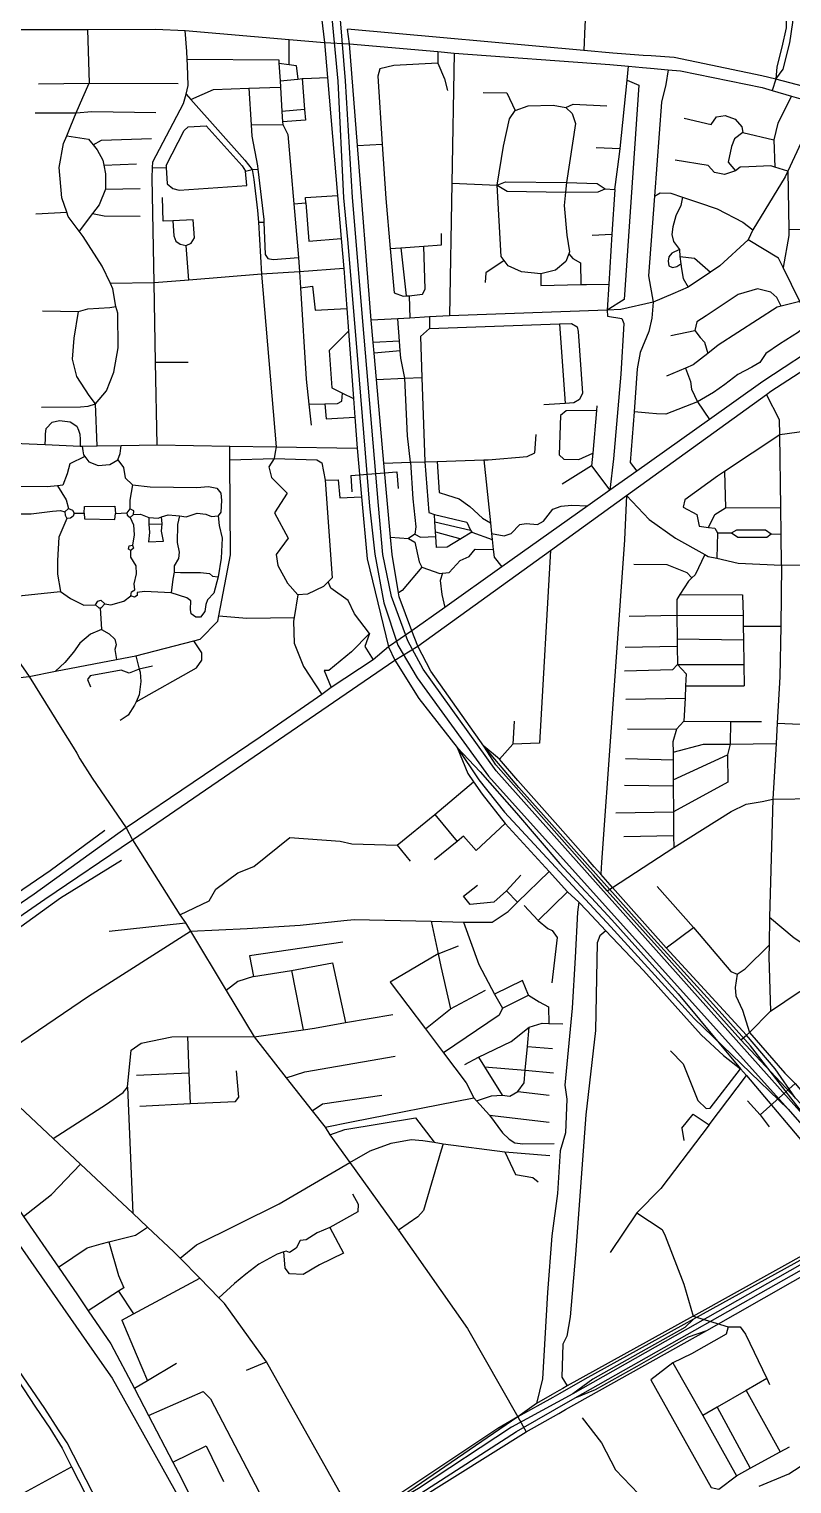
# Model space of a CAD drawing. Header units: inches. Extents: x 13372745 to 13380225, y 3541222 to 3545722.
# Drawn here: x 13373791 to 13374810, y 3542269 to 3544213 of the extents above; entities that cross this region are included whole.
import ezdxf

# ---------------------------------------------------------------- set-up
doc = ezdxf.new("R2010")
doc.units = ezdxf.units.IN
doc.header["$MEASUREMENT"] = 0

msp = doc.modelspace()

# ---------------------------------------------------------------- linework, layer by layer
for points in [[(13374027.7, 3545722), (13374047.6, 3545534.4), (13374078.4, 3545278.4), (13374118.6, 3544905.5), (13374153.3, 3544581), (13374165.1, 3544472.3), (13374184.5, 3544315), (13374195.8, 3544227.8), (13374203.6, 3544143.1), (13374211.3, 3543987.1), (13374216.4, 3543931.6), (13374228.2, 3543793.2), (13374245.9, 3543575.2), (13374253.1, 3543511.4), (13374265.1, 3543446.4), (13374283.7, 3543389.6), (13374309.5, 3543345.9), (13374404.9, 3543214.7), (13374804.7, 3542769.9), (13375025.3, 3542517.5), (13375145.8, 3542377.9)], [(13375156.7, 3542386.8), (13375075.1, 3542480.7), (13374992.2, 3542573.1), (13374834.5, 3542751), (13374415, 3543221.6), (13374317.3, 3543357.4), (13374297, 3543395.4), (13374275.3, 3543454.5), (13374263.8, 3543510.7), (13374257.8, 3543576.4), (13374238.7, 3543801.1), (13374223.3, 3543987.8), (13374214, 3544143.7), (13374207, 3544225.1), (13374194.4, 3544315.5), (13374176.4, 3544472.3), (13374128.8, 3544908), (13374089.4, 3545279.5), (13374061.9, 3545536.9), (13374041.2, 3545722)], [(13374171.2, 3544317.8), (13374171.5, 3544314.6), (13374183, 3544216.9), (13374185.6, 3544194.9)], [(13374802.7, 3544260), (13374802.3, 3544214.3), (13374796.2, 3544188.5), (13374789.7, 3544162.2)], [(13374797.9, 3544159.2), (13374807.1, 3544194.1), (13374811, 3544221.4), (13374811.9, 3544240.3), (13374810.8, 3544259.3)], [(13374534.9, 3544244.1), (13374533.2, 3544217.1), (13374532.2, 3544183.9)], [(13373672.5, 3544211.8), (13373763.5, 3544212), (13373869.3, 3544212.3), (13373960, 3544212.6), (13373999.8, 3544210.6), (13374138.8, 3544198.9), (13374185.6, 3544194.9)], [(13373869.3, 3544212.3), (13373871.4, 3544140.3)], [(13373962.3, 3543657.1), (13373960.3, 3543767.5), (13373958.4, 3543873.6), (13373955.9, 3544013.9), (13373956.2, 3544027.2), (13373956.4, 3544035.2), (13373997.7, 3544113.1), (13374001, 3544125.9), (13374003.9, 3544137.3), (13374003.3, 3544151.3), (13374002.9, 3544164), (13374002.4, 3544172.3), (13374001.8, 3544182.8), (13373999.8, 3544210.6)], [(13374138.8, 3544165.3), (13374138.8, 3544182.2), (13374138.8, 3544198.9)], [(13374219.1, 3544193), (13374216.5, 3544212.7)], [(13374611.2, 3544177.5), (13374570.5, 3544180.5), (13374532.2, 3544183.9), (13374216.5, 3544212.7)], [(13374185.6, 3544194.9), (13374219.1, 3544193)], [(13374185.6, 3544194.9), (13374189.6, 3544148.2), (13374203.3, 3543990.4), (13374208.2, 3543932.7), (13374211.7, 3543892.8), (13374215.7, 3543839.4), (13374217.9, 3543809), (13374224.6, 3543719.3), (13374226.5, 3543694.2), (13374229.6, 3543653), (13374235.3, 3543587.8), (13374242.6, 3543505.1), (13374271.3, 3543387.4)], [(13374219.1, 3544193), (13374337.3, 3544182.6), (13374358.7, 3544180.7), (13374566.5, 3544165.4), (13374591.8, 3544163.1), (13374610.4, 3544161.4)], [(13374265.1, 3543632.7), (13374255.1, 3543744.5), (13374251.9, 3543779.9), (13374250.7, 3543794.1), (13374248, 3543823.7), (13374229.7, 3544057.2), (13374219.1, 3544193)], [(13374337.3, 3544182.6), (13374337.3, 3544167.2), (13374346.2, 3544146.2), (13374349.8, 3544130.8)], [(13374358.7, 3544180.7), (13374355.7, 3544006.7), (13374352.5, 3543829.6)], [(13374621.7, 3544176.8), (13374611.2, 3544177.5)], [(13374002.4, 3544172.3), (13374124.7, 3544171.8)], [(13374124.7, 3544171.8), (13374125, 3544167.1), (13374126.4, 3544143.7), (13374127, 3544135), (13374129, 3544102.7), (13374129.9, 3544088.7), (13374130.1, 3544085.1), (13374136.9, 3544071.9), (13374144.9, 3543979.4), (13374151, 3543907.7), (13374152.6, 3543888.4)], [(13374125, 3544167.1), (13374138.8, 3544165.3), (13374147.8, 3544164.1), (13374150.2, 3544145.9)], [(13374337.3, 3544167.2), (13374278.3, 3544163.9), (13374259.7, 3544159.5), (13374256.9, 3544149.8), (13374262.9, 3544058.9), (13374267.8, 3543986.2), (13374273.6, 3543919.6), (13374278.7, 3543860.5), (13374290.8, 3543855.7), (13374294.9, 3543856.1), (13374298.9, 3543856.5), (13374299.7, 3543826.7)], [(13374573.3, 3543998.4), (13374579.8, 3544045.6), (13374580.5, 3544053.2), (13374589.9, 3544144.6), (13374591.8, 3544163.1)], [(13374610.4, 3544161.4), (13374620.9, 3544160.5)], [(13374644.8, 3544158.4), (13374641.4, 3544138.8), (13374635.5, 3544115.2), (13374626.2, 3543989.4), (13374618.4, 3543883), (13374624.7, 3543847.8)], [(13374620.9, 3544160.5), (13374644.8, 3544158.4), (13374661, 3544156.9), (13374770, 3544134.6), (13374783.5, 3544130.6)], [(13375110.9, 3543979.1), (13375012, 3544050), (13374904.3, 3544106.4), (13374834, 3544133.6), (13374788.3, 3544145.7), (13374769.7, 3544150.4), (13374652.7, 3544174.5), (13374621.7, 3544176.8)], [(13374789.7, 3544162.2), (13374788.3, 3544145.7), (13374783.5, 3544130.6)], [(13374788.3, 3544145.7), (13374797.9, 3544159.2)], [(13373804.1, 3544139.6), (13373871.4, 3544140.3), (13373990.6, 3544140)], [(13373879.9, 3543712), (13373894.8, 3543729.4), (13373904.7, 3543754.5), (13373910.4, 3543786.8), (13373909.8, 3543833.2), (13373907.4, 3543842.1), (13373903.2, 3543865.8), (13373900, 3543872.7), (13373889.1, 3543896), (13373863.7, 3543935.5), (13373858.2, 3543942.9), (13373843.7, 3543962.4), (13373841.7, 3543968.3), (13373835.3, 3543987.2), (13373831.4, 3544027.9), (13373837.4, 3544059.9), (13373841.6, 3544070.2), (13373847, 3544083.3), (13373854.3, 3544100.6), (13373863.1, 3544121.3), (13373871.4, 3544140.3)], [(13374126.4, 3544143.7), (13374150.2, 3544145.9), (13374155.8, 3544146.5), (13374157.8, 3544146.7), (13374189.6, 3544148.2)], [(13374155.8, 3544146.5), (13374159.3, 3544105.2), (13374160.5, 3544090.8), (13374129.9, 3544088.7)], [(13374589.9, 3544144.6), (13374605.3, 3544137.6), (13374585.8, 3543851.4), (13374563.1, 3543837.3)], [(13374001, 3544125.9), (13374007.5, 3544118.6), (13374079.6, 3544037.4), (13374089.3, 3544025), (13374091.5, 3544011.8), (13374096.3, 3543970.4), (13374097.6, 3543954.7), (13374101.9, 3543885.3)], [(13374007.5, 3544118.6), (13374037.7, 3544132), (13374084.7, 3544133.6), (13374127, 3544135)], [(13374084.7, 3544133.6), (13374088, 3544084.6), (13374089, 3544069.7), (13374096.2, 3544030), (13374096.7, 3544025.6), (13374104.8, 3543958.5), (13374105, 3543954.7), (13374106.7, 3543911.6), (13374110.1, 3543906.3), (13374117.3, 3543904.9), (13374151, 3543907.7)], [(13374397.4, 3544128.1), (13374429, 3544127.4), (13374440.5, 3544103.8)], [(13374783.5, 3544130.6), (13374809.2, 3544123.2), (13374837.3, 3544115), (13374845.7, 3544111.7), (13374882, 3544097.6), (13374971.5, 3544054.3), (13374986.3, 3544047.1), (13375025.8, 3544018.3), (13375100.5, 3543963.8)], [(13374809.2, 3544123.2), (13374791.2, 3544087.1), (13374785.8, 3544064.8), (13374786.9, 3544028.3)], [(13373799.5, 3544100.6), (13373854.3, 3544100.6), (13373875.3, 3544102.6), (13373960.8, 3544101.3)], [(13374159.3, 3544105.2), (13374129, 3544102.7)], [(13374845.7, 3544111.7), (13374804.3, 3544023), (13374800.7, 3544015.4), (13374757.4, 3543944.3), (13374751.2, 3543931), (13374713.5, 3543896.2), (13374700.9, 3543887.8), (13374671.3, 3543868), (13374651, 3543859.1), (13374624.7, 3543847.8), (13374581.6, 3543838), (13374563.1, 3543837.3), (13374352.5, 3543829.6), (13374326.1, 3543828.1), (13374299.7, 3543826.7), (13374283.9, 3543825.8), (13374248, 3543823.7)], [(13374416.4, 3544004.3), (13374424.8, 3544056.4), (13374432.6, 3544092.7), (13374440.5, 3544103.8), (13374457.8, 3544110), (13374491.2, 3544111.1), (13374508, 3544107.7), (13374516.4, 3544099.9), (13374520.8, 3544086.5), (13374508.7, 3544007.5), (13374507.4, 3543994.6)], [(13374508, 3544107.7), (13374517.6, 3544112.3), (13374562.8, 3544110.2)], [(13373974.2, 3544030.5), (13373998.5, 3544077.4), (13374003.6, 3544082.2), (13374027.9, 3544083.5), (13374075.8, 3544029.9), (13374080.5, 3544022.7)], [(13374088, 3544084.6), (13374130.1, 3544085.1)], [(13374665.9, 3544093.7), (13374702.1, 3544085.3), (13374709.3, 3544095.5), (13374720.7, 3544097.3), (13374734, 3544092.5), (13374743, 3544082.3), (13374744.2, 3544074.4), (13374785.8, 3544064.8)], [(13373841.6, 3544070.2), (13373870.9, 3544065.6), (13373876.9, 3544058.1), (13373882.3, 3544051.3), (13373889.7, 3544037.5), (13373891.1, 3544030.7), (13373893.3, 3544019.2), (13373893.6, 3543998.6), (13373885, 3543977.7), (13373876.2, 3543966.3), (13373858.2, 3543942.9)], [(13373876.9, 3544058.1), (13373888.3, 3544064.3), (13373955, 3544066.3)], [(13374744.2, 3544074.4), (13374733.1, 3544065.9), (13374729.2, 3544056), (13374724.5, 3544034.9), (13374734.6, 3544023.2)], [(13374229.7, 3544057.2), (13374262.9, 3544058.9)], [(13374548.6, 3544054.5), (13374580.5, 3544053.2)], [(13373891.1, 3544030.7), (13373934.9, 3544032.6)], [(13373956.2, 3544027.2), (13373974.4, 3544027.9)], [(13373974.2, 3544030.5), (13373974.4, 3544027.9), (13373975.6, 3544005.9), (13373983.1, 3543999.8), (13373991.6, 3543997.4), (13374081.9, 3544003.9), (13374080.5, 3544022.7), (13374089.3, 3544025)], [(13374089.3, 3544025), (13374096.7, 3544025.6)], [(13374804.3, 3544023), (13374786.9, 3544028.3), (13374781.6, 3544029.9), (13374752.5, 3544028.7), (13374740.7, 3544028.1), (13374734.6, 3544023.2), (13374719.7, 3544018.2), (13374706.6, 3544021.1), (13374698, 3544030.3), (13374653.9, 3544037.7)], [(13374804.3, 3544023), (13374805.6, 3543944.8), (13374805.8, 3543937), (13374798, 3543894.1)], [(13374355.7, 3544006.7), (13374416.4, 3544004.3)], [(13374416.4, 3544004.3), (13374427.6, 3544008.7), (13374508.7, 3544007.5), (13374549.7, 3544006.4), (13374560.7, 3543999.2), (13374573.3, 3543998.4)], [(13374416.4, 3544004.3), (13374429.5, 3543996.3), (13374507.4, 3543994.6), (13374551, 3543995.2), (13374560.7, 3543999.2)], [(13374507.4, 3543994.6), (13374505.8, 3543977.1), (13374509.1, 3543937.5), (13374513, 3543915.2), (13374511.9, 3543912.3), (13374508, 3543902.4), (13374494, 3543890.6), (13374474.5, 3543885.6), (13374448.8, 3543888.4), (13374431, 3543896.2), (13374425.6, 3543903.4), (13374421.5, 3543909), (13374416.4, 3544004.3)], [(13373893.6, 3543998.6), (13373939.5, 3543999.6)], [(13374004.7, 3543877.1), (13374001.2, 3543923.6), (13374008, 3543926.7), (13374012.3, 3543934), (13374010.4, 3543957.7), (13373983.5, 3543956.7), (13373970.5, 3543956.2), (13373969.4, 3543987.6)], [(13374144.9, 3543979.4), (13374160.7, 3543980.7), (13374160.5, 3543987.6), (13374203.3, 3543990.4)], [(13374573.3, 3543998.4), (13374569.5, 3543938.5), (13374565.3, 3543871.7), (13374563.1, 3543837.3)], [(13374626.2, 3543989.4), (13374634.1, 3543993.9), (13374648.2, 3543993.4)], [(13374648.2, 3543993.4), (13374663.9, 3543988.1), (13374685, 3543980.9), (13374710.1, 3543972.4), (13374744.3, 3543954.6), (13374757.4, 3543944.3)], [(13374663.9, 3543988.1), (13374661.6, 3543977), (13374655, 3543963.1), (13374650.7, 3543948.7), (13374649.5, 3543938.3), (13374651.7, 3543929), (13374659.8, 3543918.4), (13374660.1, 3543908.8), (13374661.5, 3543898.9), (13374662.4, 3543892.6), (13374664.4, 3543879.3), (13374671.3, 3543868)], [(13373800.2, 3543965.9), (13373841.7, 3543968.3)], [(13373876.2, 3543966.3), (13373891.5, 3543963.3), (13373939.5, 3543962.7)], [(13374160.7, 3543980.7), (13374165, 3543929.4), (13374208.2, 3543932.7)], [(13373983.5, 3543956.7), (13373984.7, 3543936.3), (13373987.4, 3543929.4), (13373993.1, 3543925.2), (13374001.2, 3543923.6)], [(13374097.6, 3543954.7), (13374105, 3543954.7)], [(13374805.6, 3543944.8), (13374828.2, 3543945.5), (13374828.9, 3543957.7), (13374871.1, 3543957.7), (13374873.4, 3543953.9), (13374873.8, 3543948.9), (13374872.7, 3543938.3), (13374866.6, 3543934.1), (13374863.1, 3543938.7), (13374828.5, 3543938.3), (13374828.2, 3543945.5)], [(13374273.6, 3543919.6), (13374287.5, 3543920.6), (13374318.6, 3543922.8), (13374341.8, 3543924.4), (13374342.1, 3543939.7)], [(13374543.2, 3543937.4), (13374569.5, 3543938.5)], [(13374855.1, 3543796.9), (13374836.9, 3543823.9), (13374831.6, 3543831.9), (13374820.2, 3543848.9), (13374798, 3543894.1), (13374791.7, 3543906.8), (13374751.2, 3543931)], [(13374287.5, 3543920.6), (13374294.9, 3543856.1)], [(13374298.9, 3543856.5), (13374316.7, 3543858.5), (13374320.3, 3543865.4), (13374318.6, 3543922.8)], [(13374511.9, 3543912.3), (13374517.1, 3543906.2), (13374527.4, 3543900.2), (13374527.9, 3543871.3)], [(13374659.8, 3543918.4), (13374649.7, 3543913.4), (13374645.4, 3543908.3), (13374644.4, 3543902.7), (13374645.4, 3543896.4), (13374650.5, 3543894.2), (13374656.3, 3543895.7), (13374661.5, 3543898.9)], [(13374660.1, 3543908.8), (13374679.8, 3543906.5), (13374700.9, 3543887.8)], [(13374211.7, 3543892.8), (13374152.6, 3543888.4), (13374101.9, 3543885.3)], [(13374152.6, 3543888.4), (13374153.9, 3543867.2), (13374161.4, 3543744.8), (13374164.9, 3543711.6), (13374167.8, 3543683.7)], [(13374425.6, 3543903.4), (13374401.1, 3543886.9), (13374400.4, 3543874.1)], [(13373958.4, 3543873.6), (13373900, 3543872.7)], [(13374101.9, 3543885.3), (13374004.7, 3543877.1), (13373958.4, 3543873.6)], [(13374101.9, 3543885.3), (13374121.4, 3543654.6)], [(13374153.9, 3543867.2), (13374169.7, 3543869.1), (13374173.2, 3543837.3), (13374215.7, 3543839.4)], [(13374474.5, 3543885.6), (13374474.4, 3543869.9), (13374527.9, 3543871.3), (13374535.7, 3543871.5)], [(13374535.7, 3543871.5), (13374565.3, 3543871.7)], [(13374624.7, 3543847.8), (13374623, 3543826.6), (13374618.9, 3543808.8), (13374607.2, 3543780.4), (13374603.2, 3543758.6), (13374599, 3543701.3), (13374594, 3543633.7), (13374602.6, 3543622.1)], [(13374820.2, 3543848.9), (13374795.3, 3543842.3), (13374790.1, 3543841), (13374711.3, 3543790.2), (13374697.5, 3543779.4), (13374678.1, 3543764.1), (13374667.6, 3543759.7), (13374642.5, 3543749.1)], [(13374795.3, 3543842.3), (13374789.6, 3543854), (13374781.6, 3543861), (13374764, 3543865.6), (13374737.9, 3543858), (13374695.2, 3543829.4), (13374682.7, 3543821.4), (13374680.1, 3543809.8), (13374687.2, 3543800.8), (13374693.2, 3543794.3), (13374697.5, 3543779.4)], [(13373809.3, 3543836.2), (13373857.4, 3543835.6), (13373869.7, 3543838.8), (13373899, 3543840.6), (13373907.4, 3543842.1)], [(13373879.9, 3543712), (13373871.5, 3543723.1), (13373855.3, 3543748.5), (13373849.4, 3543771.5), (13373851.4, 3543799.7), (13373857.4, 3543835.6)], [(13374326.1, 3543828.1), (13374325.8, 3543812.7), (13374313.9, 3543802.2), (13374315.8, 3543747.2), (13374319.9, 3543634.5)], [(13374563.1, 3543837.3), (13374563.4, 3543829.2), (13374582.8, 3543826.1), (13374585.2, 3543819.3), (13374581.5, 3543751.8), (13374571.6, 3543638.7), (13374566.6, 3543596.5)], [(13374217.9, 3543809), (13374192.2, 3543783.5), (13374195.4, 3543733.6), (13374209.9, 3543726.5), (13374224.6, 3543719.3)], [(13374300.7, 3543633.9), (13374296.8, 3543669.4), (13374293, 3543746.2), (13374287.7, 3543773), (13374287, 3543783), (13374286.1, 3543795.9), (13374283.9, 3543825.8)], [(13374325.8, 3543812.7), (13374499.6, 3543818.7), (13374515.6, 3543819.2), (13374523.1, 3543814.8), (13374524.5, 3543808.6), (13374530.2, 3543726.5), (13374526.2, 3543718), (13374518.7, 3543713.2), (13374507.2, 3543712.4), (13374478.8, 3543710.5)], [(13374499.6, 3543818.7), (13374507.2, 3543712.4)], [(13374648, 3543803.3), (13374680.1, 3543809.8)], [(13374836.9, 3543823.9), (13374818.4, 3543807.9), (13374793.4, 3543791.7), (13374774.9, 3543779.1), (13374767, 3543767.3), (13374756.1, 3543761.1), (13374737.6, 3543751.4), (13374720.2, 3543737.9), (13374705.3, 3543727.1), (13374683.8, 3543714.7), (13374699.9, 3543691.3)], [(13374286.1, 3543795.9), (13374250.7, 3543794.1)], [(13374855.1, 3543796.9), (13374770.8, 3543741.7), (13374699.9, 3543691.3), (13374602.6, 3543622.1), (13374566.6, 3543596.5), (13374537.5, 3543575.8), (13374422.7, 3543494.2)], [(13374287, 3543783), (13374251.9, 3543779.9)], [(13374310.5, 3543388.4), (13374487.4, 3543516.3), (13374589, 3543589.7), (13374775.7, 3543724.7), (13374781.5, 3543728.9), (13374864.7, 3543782.9)], [(13373960.3, 3543767.5), (13374003.6, 3543767.5)], [(13374667.6, 3543759.7), (13374674.4, 3543741.7), (13374675.6, 3543731.7), (13374683.8, 3543714.7)], [(13374255.1, 3543744.5), (13374293, 3543746.2), (13374315.8, 3543747.2)], [(13373808, 3543707.5), (13373860.1, 3543708.1), (13373870.4, 3543708.7), (13373879.9, 3543712)], [(13373882.3, 3543655.8), (13373879.9, 3543712)], [(13374164.9, 3543711.6), (13374186.4, 3543712), (13374203.3, 3543712.4), (13374208.9, 3543715.8), (13374209.9, 3543726.5)], [(13374186.4, 3543712), (13374188, 3543692), (13374226.5, 3543694.2)], [(13374683.8, 3543714.7), (13374641.3, 3543698.1), (13374628.9, 3543698.5), (13374618.6, 3543699.4), (13374599, 3543701.3)], [(13374796.1, 3543496.4), (13374795.5, 3543537.8), (13374795, 3543573.6), (13374793.5, 3543670.6), (13374793.2, 3543690.5), (13374775.7, 3543724.7)], [(13374548.7, 3543703.3), (13374508.4, 3543702.5), (13374500.7, 3543696.5), (13374499, 3543643.8), (13374505.4, 3543638.1), (13374525.5, 3543637.5), (13374543.9, 3543646.2)], [(13374549.2, 3543709.3), (13374548.7, 3543703.3), (13374543.9, 3543646.2), (13374542.4, 3543629.2), (13374503.3, 3543604.8)], [(13374925.1, 3543698.3), (13374898, 3543678.6), (13374891.2, 3543678.4), (13374846.8, 3543677.3), (13374842.3, 3543677.1), (13374793.5, 3543670.6)], [(13373813, 3543657.7), (13373813.1, 3543665.3), (13373813.2, 3543671.5), (13373814.1, 3543679.1), (13373822.1, 3543687.4), (13373831.8, 3543689.8), (13373846.1, 3543687.8), (13373855.2, 3543682), (13373857.2, 3543676.8), (13373859.3, 3543671.3), (13373859.4, 3543664.3), (13373859.6, 3543655.6)], [(13373664, 3543664.5), (13373791.4, 3543658.7), (13373813, 3543657.7), (13373859.6, 3543655.6), (13373862.3, 3543655.5), (13373882.3, 3543655.8), (13373914.4, 3543656.3), (13373962.3, 3543657.1), (13374059.2, 3543655.6), (13374121.4, 3543654.6), (13374229.6, 3543653)], [(13373664, 3543664.5), (13373666.1, 3543610.9), (13373670.9, 3543571.2), (13373677.8, 3543544), (13373685.2, 3543517.8), (13373698.2, 3543489.9), (13373714, 3543459.2), (13373752.9, 3543403.4), (13373761.4, 3543391.3), (13373791.5, 3543347.9)], [(13373791.5, 3543347.9), (13373826.7, 3543354.7), (13373908, 3543370.4), (13373934.1, 3543375.4), (13374011.3, 3543395.4), (13374020, 3543397.6), (13374043.4, 3543421.6), (13374044.8, 3543428.9), (13374060.3, 3543510.5), (13374059.3, 3543637.4), (13374059.3, 3543647.8), (13374059.2, 3543655.6)], [(13373862.3, 3543655.5), (13373863.2, 3543649.2), (13373863.9, 3543644.1), (13373865.8, 3543641.7), (13373871.3, 3543634.6), (13373883.7, 3543629.7), (13373899, 3543630.9), (13373909.8, 3543637.1), (13373913.1, 3543645.9), (13373913.5, 3543649.1), (13373914.4, 3543656.3)], [(13374121.4, 3543654.6), (13374120.1, 3543647.5), (13374118.5, 3543639.1), (13374111.5, 3543627.8), (13374115.2, 3543613.8), (13374135.9, 3543592.7), (13374119, 3543566.4), (13374137.3, 3543532.7), (13374121.3, 3543510.6), (13374123.7, 3543496.1), (13374136.4, 3543472.6), (13374150.4, 3543456.7), (13374145.2, 3543426.7), (13374144.3, 3543421.5), (13374145.3, 3543392.4), (13374157.9, 3543361), (13374182.2, 3543323.7)], [(13374319.9, 3543634.5), (13374336, 3543635), (13374398.6, 3543637.1), (13374404.2, 3543637.3), (13374456.4, 3543641.8), (13374466.5, 3543646.8), (13374468.2, 3543670.9)], [(13374793.5, 3543670.6), (13374719.8, 3543621.7), (13374710.6, 3543615.6), (13374666.7, 3543583.6), (13374664.8, 3543574.1), (13374682.9, 3543564.1), (13374685.8, 3543548.8), (13374698.6, 3543547), (13374706.8, 3543545.9), (13374710.6, 3543539.7), (13374709.4, 3543505.7)], [(13373865.8, 3543641.7), (13373845.7, 3543631.9), (13373842.2, 3543618.7), (13373836.4, 3543603.3), (13373829.4, 3543602.5), (13373815.6, 3543601), (13373734.8, 3543601.7)], [(13373909.8, 3543637.1), (13373917.6, 3543626.8), (13373919.9, 3543613.3), (13373929.6, 3543604), (13373953.1, 3543601.3), (13374015.4, 3543600.2)], [(13374059.3, 3543637.4), (13374118.5, 3543639.1), (13374175.7, 3543637.4), (13374182.4, 3543633), (13374186.7, 3543610.2), (13374196.1, 3543479.4), (13374190.7, 3543474.1), (13374184.4, 3543468), (13374163.3, 3543457.6), (13374150.4, 3543456.7)], [(13374265.1, 3543632.7), (13374300.7, 3543633.9), (13374319.9, 3543634.5)], [(13374300.7, 3543633.9), (13374303.9, 3543585.1), (13374307.7, 3543547.6), (13374306.6, 3543538.1), (13374297.8, 3543532.2)], [(13374319.9, 3543634.5), (13374325.1, 3543566.7), (13374332.8, 3543564.3)], [(13374336, 3543635), (13374338.9, 3543593.5)], [(13374398.6, 3543637.1), (13374407.3, 3543553.2), (13374408.8, 3543538.7), (13374409.6, 3543531)], [(13374221, 3543616.4), (13374282.5, 3543621.1)], [(13374221, 3543616.4), (13374222.2, 3543594.3)], [(13374302.5, 3543408.7), (13374285.4, 3543454.3), (13374284.6, 3543459.6), (13374276.1, 3543510.8), (13374274, 3543534), (13374265.1, 3543632.7)], [(13374282.5, 3543621.1), (13374284.3, 3543599)], [(13374542.4, 3543629.2), (13374566.6, 3543596.5)], [(13374719.8, 3543621.7), (13374721.1, 3543573.1)], [(13373734.8, 3543601.7), (13373716.3, 3543603.3), (13373705.1, 3543600.5), (13373700.9, 3543592.1), (13373702, 3543575.6), (13373709.7, 3543562.9), (13373714.6, 3543554.9), (13373721.9, 3543531.8), (13373722, 3543529.6), (13373723.7, 3543498.6), (13373734.1, 3543477.3), (13373734.9, 3543475.8), (13373752.4, 3543456.5), (13373765.4, 3543454.4), (13373811.6, 3543459), (13373833.3, 3543461.4)], [(13373829.4, 3543602.5), (13373841.1, 3543583.6), (13373844.2, 3543572.4), (13373839.1, 3543567.7), (13373839.5, 3543563.5), (13373841.8, 3543558.8), (13373831, 3543534.1), (13373829.5, 3543502.8), (13373829.5, 3543484.6), (13373833.3, 3543461.4), (13373846.5, 3543452.2), (13373864.6, 3543442.9), (13373880.1, 3543443.3), (13373883.2, 3543448.3), (13373887.1, 3543449.9), (13373892.5, 3543444.8), (13373900.6, 3543443.7), (13373918, 3543448.3), (13373927.2, 3543455.7), (13373928, 3543461.1), (13373932.7, 3543463.4), (13373931.9, 3543471.5), (13373934.6, 3543485), (13373934.2, 3543495.4), (13373927.2, 3543507.4), (13373927.2, 3543515.9)], [(13373929.6, 3543604), (13373926.1, 3543583.2), (13373925.7, 3543571.6), (13373921.8, 3543566.5), (13373922.2, 3543563.1), (13373926.5, 3543560.4), (13373930.7, 3543550.3), (13373931.9, 3543537.2), (13373929.4, 3543523.1), (13373930.6, 3543519.2), (13373927.2, 3543515.9), (13373924.3, 3543518), (13373924.8, 3543522.4), (13373929.4, 3543523.1)], [(13374015.4, 3543600.2), (13374031, 3543601.5), (13374041.9, 3543599.2), (13374047.2, 3543592.9), (13374048.5, 3543582.8), (13374047.5, 3543567.1), (13374043.7, 3543562.3), (13374045.2, 3543549.7), (13374049, 3543532.7), (13374047.7, 3543505.9), (13374043.9, 3543480.9), (13374037.9, 3543459.2), (13374029.8, 3543450.1), (13374027.2, 3543444), (13374026.2, 3543434.4), (13374020.4, 3543427.1), (13374014.1, 3543427.1), (13374007.8, 3543431.4), (13374006.8, 3543437.4), (13374007.5, 3543448.8), (13374002, 3543452.9), (13373981.2, 3543459.7), (13373945.3, 3543461.2), (13373935.7, 3543460), (13373935.5, 3543455.9), (13373932, 3543453.9), (13373927.2, 3543455.7)], [(13374186.7, 3543610.2), (13374204.2, 3543610.7), (13374206.4, 3543586.6), (13374235.3, 3543587.8)], [(13373851.8, 3543565.9), (13373864.9, 3543566), (13373865.2, 3543574.8), (13373906, 3543575.2), (13373906.9, 3543565.4), (13373921.8, 3543566.5)], [(13374338.9, 3543593.5), (13374349.8, 3543590), (13374365.5, 3543585.3), (13374380, 3543574.8), (13374396.8, 3543559.3), (13374407.3, 3543553.2)], [(13374408.8, 3543538.7), (13374425.5, 3543535.5), (13374434.8, 3543538.9), (13374446.4, 3543551), (13374455.1, 3543552.1), (13374470.3, 3543550.7), (13374478, 3543555.5), (13374490.4, 3543571.3), (13374501.7, 3543575.3), (13374515.5, 3543576.6), (13374537.5, 3543575.8)], [(13374589, 3543589.7), (13374586.2, 3543530.4), (13374568.5, 3543279.8), (13374555.6, 3543099.6), (13374554.6, 3543083.7)], [(13374589, 3543589.7), (13374619.2, 3543557.7), (13374654.6, 3543532.8), (13374693.7, 3543510.8), (13374698, 3543508.3), (13374709.4, 3543505.7), (13374737.9, 3543499.3), (13374796.1, 3543496.4), (13374895.1, 3543497.3), (13374906.1, 3543497.3), (13374997.2, 3543497.3)], [(13373709.7, 3543562.9), (13373721.2, 3543566.6), (13373733, 3543563.7), (13373776.1, 3543565), (13373785.8, 3543565), (13373794.4, 3543565), (13373822.5, 3543568.6), (13373833.2, 3543569.6), (13373839.1, 3543567.7)], [(13373844.2, 3543572.4), (13373849.3, 3543570), (13373851.8, 3543565.9), (13373850.2, 3543562.1), (13373846.7, 3543559.3), (13373841.8, 3543558.8)], [(13373864.9, 3543566), (13373865.6, 3543558.2), (13373906, 3543557.6), (13373906.9, 3543565.4)], [(13373926.5, 3543560.4), (13373930.8, 3543564.2), (13373931.3, 3543568.9), (13373925.7, 3543571.6)], [(13373930.8, 3543564.2), (13373940, 3543564.6), (13373951.4, 3543560.3), (13373963.8, 3543559.5), (13373968.3, 3543560.9), (13373977.2, 3543563.6), (13373987.1, 3543562.8), (13373992.2, 3543562.3), (13374001.2, 3543561.3), (13374015.9, 3543565.9), (13374027.5, 3543564.8), (13374034.8, 3543561.6), (13374043.7, 3543562.3)], [(13373951.4, 3543560.3), (13373951.1, 3543551.5), (13373952.3, 3543540.1), (13373950.9, 3543527.7), (13373970.8, 3543528.4), (13373968, 3543542), (13373969.2, 3543551.9), (13373968.3, 3543560.9)], [(13373992.2, 3543562.3), (13373989.6, 3543550.9), (13373989.3, 3543526.9), (13373991.9, 3543514), (13373991.1, 3543505.2), (13373985, 3543495.8), (13373985, 3543487), (13373993.6, 3543486.5), (13374020.2, 3543486.7), (13374032.3, 3543485.5), (13374036.3, 3543481.7), (13374043.9, 3543480.9)], [(13374333.3, 3543554.5), (13374332.8, 3543564.3)], [(13374332.8, 3543564.3), (13374375.9, 3543553.8), (13374380.9, 3543543.3)], [(13374698.6, 3543547), (13374706.8, 3543564.1), (13374721.1, 3543573.1), (13374795, 3543573.6)], [(13373951.1, 3543551.5), (13373969.2, 3543551.9)], [(13374306.6, 3543538.1), (13374313.8, 3543533.8), (13374334.3, 3543534.6)], [(13374333.3, 3543554.5), (13374380.9, 3543543.3)], [(13374334, 3543540.9), (13374333.3, 3543554.5)], [(13374334, 3543540.9), (13374367.8, 3543531.6)], [(13374367.8, 3543531.6), (13374349.6, 3543520.6), (13374335.1, 3543520.1), (13374334.3, 3543534.6), (13374334, 3543540.9)], [(13374382.3, 3543540.4), (13374367.8, 3543531.6)], [(13374380.9, 3543543.3), (13374382.3, 3543540.4)], [(13374382.3, 3543540.4), (13374409.6, 3543531)], [(13374710.6, 3543539.7), (13374729.3, 3543539.7), (13374736.4, 3543543.5), (13374774.6, 3543543.5), (13374782.3, 3543538.3), (13374795.5, 3543537.8)], [(13374729.3, 3543539.7), (13374737.4, 3543534), (13374776.5, 3543534), (13374782.3, 3543538.3)], [(13374274, 3543534), (13374297.8, 3543532.2), (13374306.3, 3543527.4), (13374312.2, 3543501.1), (13374315.9, 3543493.7), (13374339.6, 3543485.4), (13374343.2, 3543485.8), (13374352, 3543486.7), (13374366.9, 3543502.7), (13374378.9, 3543508.3), (13374387.1, 3543518.1), (13374411, 3543517.4)], [(13374409.6, 3543531), (13374411, 3543517.4), (13374412.1, 3543507.1), (13374422.7, 3543494.2)], [(13374487.4, 3543516.3), (13374472.8, 3543258.7), (13374437.3, 3543257.4), (13374419.3, 3543237.5)], [(13374598.7, 3543497.7), (13374642.9, 3543497.2), (13374669.3, 3543486.8), (13374676.4, 3543479.7)], [(13374693.7, 3543510.8), (13374680.8, 3543483.8), (13374676.4, 3543479.7), (13374671.7, 3543475.2), (13374660.1, 3543457.5), (13374656, 3543450.5), (13374656.3, 3543429.2), (13374656.7, 3543397.9), (13374656.8, 3543387.9), (13374657.1, 3543364), (13374668.7, 3543351.4), (13374667.9, 3543335.2), (13374667.1, 3543319), (13374665.6, 3543288.1), (13374655.5, 3543277.5), (13374651, 3543260.3), (13374651.1, 3543246.7), (13374651.2, 3543236.1), (13374651.4, 3543209.8), (13374651.4, 3543201.7), (13374651.7, 3543166.8), (13374651.9, 3543135.4), (13374652.1, 3543119.5)], [(13373985, 3543487), (13373983.3, 3543477.6), (13373981.2, 3543459.7)], [(13374315.9, 3543493.7), (13374289.3, 3543462.6), (13374284.6, 3543459.6)], [(13374422.7, 3543494.2), (13374346.4, 3543439.8), (13374302.5, 3543408.7)], [(13374343.2, 3543485.8), (13374340.4, 3543476.1), (13374342.5, 3543457.5), (13374346.4, 3543439.8)], [(13374796.1, 3543496.4), (13374794.9, 3543415), (13374793.8, 3543347.5), (13374790.2, 3543285.4), (13374788.7, 3543258.2), (13374784.4, 3543184), (13374779.9, 3543026.1), (13374779.5, 3542988.9), (13374779.1, 3542973.4), (13374781.4, 3542900.5)], [(13374245.9, 3543405.4), (13374225.7, 3543431.5), (13374217.6, 3543449.1), (13374194.3, 3543465.6), (13374190.7, 3543474.1)], [(13373880.1, 3543443.3), (13373884.4, 3543439.7), (13373886.2, 3543439.6), (13373887.8, 3543439.5), (13373892.5, 3543444.8)], [(13373886.2, 3543439.6), (13373888, 3543410.7), (13373898.3, 3543404.8), (13373905.9, 3543397.8), (13373907.6, 3543390.2), (13373905.7, 3543383.7), (13373908, 3543370.4)], [(13374660.1, 3543457.5), (13374744, 3543457)], [(13374744, 3543457), (13374744.5, 3543429.7), (13374744.7, 3543415), (13374745, 3543396.9), (13374745.6, 3543364), (13374746.1, 3543335.2)], [(13374044.8, 3543428.9), (13374082, 3543425.5), (13374145.2, 3543426.7)], [(13374656.3, 3543429.2), (13374592.5, 3543428)], [(13374656.3, 3543429.2), (13374744.5, 3543429.7)], [(13373888, 3543410.7), (13373873.2, 3543404.2), (13373859.2, 3543392.1), (13373850.8, 3543380.3), (13373839, 3543366.7), (13373826.7, 3543354.7)], [(13374245.9, 3543405.4), (13374221.8, 3543380.7), (13374191.6, 3543355.9), (13374185.2, 3543355.6), (13374194.5, 3543333.2)], [(13374245.9, 3543405.4), (13374239.6, 3543387.7), (13374250.7, 3543370.1)], [(13374302.5, 3543408.7), (13374271.3, 3543387.4)], [(13374310.5, 3543388.4), (13374302.5, 3543408.7)], [(13374744.7, 3543415), (13374794.9, 3543415)], [(13373586.9, 3542895.2), (13373599.9, 3542904.4), (13373613.9, 3542913.7), (13373626.1, 3542921.8), (13373648.7, 3542937.4), (13373812.4, 3543050.2), (13373929.4, 3543129.6), (13374279.7, 3543369.5), (13374310.5, 3543388.4)], [(13374271.3, 3543387.4), (13374250.7, 3543370.1), (13374194.5, 3543333.2), (13374182.2, 3543323.7), (13374099.9, 3543266.6), (13373920.8, 3543145.7)], [(13373934.4, 3543314.1), (13374015.1, 3543359.5), (13374022.2, 3543369.4), (13374022.2, 3543379.4), (13374011.3, 3543395.4)], [(13374271.3, 3543387.4), (13374279.7, 3543369.5), (13374311.6, 3543318.3), (13374362.8, 3543252.9), (13374393.5, 3543220.3), (13374442.3, 3543165), (13374500.1, 3543097.5), (13374533.7, 3543061.2)], [(13374536.5, 3543091.7), (13374414.4, 3543229.6), (13374398.3, 3543254.7), (13374327.9, 3543355), (13374310.5, 3543388.4)], [(13374656.8, 3543387.9), (13374587.4, 3543386.5)], [(13374656.7, 3543397.9), (13374745, 3543396.9)], [(13373934.1, 3543375.4), (13373938.5, 3543357.6), (13373939.5, 3543353.4), (13373940.6, 3543341.3), (13373938.4, 3543323.1), (13373934.4, 3543314.1), (13373932.3, 3543309.3), (13373923.5, 3543296.1), (13373913, 3543288.9)], [(13373956.1, 3543361.7), (13373938.5, 3543357.6)], [(13374657.1, 3543364), (13374650.4, 3543356.9), (13374586.5, 3543355.1)], [(13374657.1, 3543364), (13374745.6, 3543364)], [(13373367.3, 3543326.7), (13373385.2, 3543327.7), (13373444, 3543330.9), (13373496.2, 3543341.5), (13373503.8, 3543343), (13373526.5, 3543344), (13373576.5, 3543346.2), (13373659.6, 3543339.7), (13373685.8, 3543339.5), (13373714.8, 3543339.2), (13373791.5, 3543347.9)], [(13373791.5, 3543347.9), (13373835.3, 3543277.6), (13373850.4, 3543253.3), (13373855, 3543245.3), (13373859.2, 3543237.9)], [(13373938.5, 3543357.6), (13373925.1, 3543352.4), (13373914.2, 3543356.2), (13373873.1, 3543348.7), (13373869.4, 3543343.8), (13373873.5, 3543334)], [(13374667.9, 3543335.2), (13374746.1, 3543335.2)], [(13374790.2, 3543285.4), (13374830.9, 3543283.6), (13374845.6, 3543277.8), (13374856.8, 3543251.8), (13374869.4, 3543235.2), (13374877.9, 3543224), (13374933.8, 3543222.3), (13374934.6, 3543260.5), (13374935.3, 3543295.6), (13374936, 3543329.2)], [(13374587.9, 3543317.7), (13374667.1, 3543319)], [(13374438.8, 3543287.9), (13374437.3, 3543257.4)], [(13374727.9, 3543287.8), (13374727.3, 3543257.6), (13374723.8, 3543243.1), (13374724.3, 3543206.7), (13374651.7, 3543166.8)], [(13374665.6, 3543288.1), (13374727.9, 3543287.8), (13374769.3, 3543287.6)], [(13374590.2, 3543278), (13374655.5, 3543277.5)], [(13374362.8, 3543252.9), (13374391.7, 3543209.7), (13374426, 3543166.5)], [(13374362.8, 3543252.9), (13374377, 3543218.3), (13374384.8, 3543207.1), (13374396.2, 3543190.5), (13374427.2, 3543151.3), (13374485.7, 3543087.3), (13374510.1, 3543060.3), (13374525.3, 3543046.1), (13374535.9, 3543035), (13374561.4, 3543008.1), (13374611.6, 3542954.9), (13374688.7, 3542868.9), (13374718.5, 3542841.4), (13374741.3, 3542823.8)], [(13374445.4, 3543199.7), (13374398.3, 3543254.7)], [(13374537.6, 3543103), (13374497.4, 3543148.9), (13374443.9, 3543209), (13374419.3, 3543237.5), (13374398.3, 3543254.7)], [(13374651.1, 3543246.7), (13374691.9, 3543257.3), (13374727.3, 3543257.6), (13374788.7, 3543258.2)], [(13373859.2, 3543237.9), (13373875.5, 3543211.8)], [(13374651.2, 3543236.1), (13374587.8, 3543237.6)], [(13374651.4, 3543209.8), (13374723.8, 3543243.1)], [(13373875.5, 3543211.8), (13373920.8, 3543145.7)], [(13373992.6, 3543029.2), (13374031.9, 3543047.9), (13374040.8, 3543063.6), (13374070.2, 3543085.7), (13374091.5, 3543093.8), (13374139.4, 3543132.8), (13374206.7, 3543127.6), (13374222.4, 3543124.4), (13374282.8, 3543122.4), (13374333.3, 3543163.6), (13374384.8, 3543207.1)], [(13374701.1, 3542914), (13374621.6, 3543001.9), (13374445.4, 3543199.7)], [(13374586.3, 3543202.7), (13374651.4, 3543201.7)], [(13374563.3, 3543061.4), (13374570.2, 3543065.9), (13374652.1, 3543119.5), (13374728.7, 3543167.6), (13374748.9, 3543177.3), (13374770, 3543180.8), (13374784.4, 3543184), (13374843.7, 3543184.6), (13374993.4, 3543186.1)], [(13374574.6, 3543165.8), (13374651.7, 3543166.8)], [(13374427.2, 3543151.3), (13374388.3, 3543115.3), (13374371.2, 3543134.3), (13374362.7, 3543127.4), (13374332.8, 3543103)], [(13374333.3, 3543163.6), (13374362.7, 3543127.4)], [(13374426, 3543166.5), (13374568.1, 3543013.2), (13374667.4, 3542904.1)], [(13373920.8, 3543145.7), (13373798.1, 3543056.8), (13373639.6, 3542948.7), (13373620.6, 3542935.7), (13373611.2, 3542928.8), (13373603, 3542921.9), (13373599.2, 3542918.8), (13373593, 3542913.8)], [(13373819.4, 3543088.7), (13373892.6, 3543142.4)], [(13373920.8, 3543145.7), (13373929.4, 3543129.6)], [(13373929.4, 3543129.6), (13373992.6, 3543029.2), (13374000.1, 3543018.6), (13374007.1, 3543007.5), (13374054.7, 3542928.2), (13374092, 3542866.2), (13374134.7, 3542811.7), (13374169.3, 3542767.5), (13374186.5, 3542745.7), (13374193.1, 3542735.4), (13374219.6, 3542698.4)], [(13374585.3, 3543133.9), (13374651.9, 3543135.4)], [(13374282.8, 3543122.4), (13374300.3, 3543101.3)], [(13373833.5, 3543052.2), (13373914.7, 3543102.4)], [(13374544.9, 3543082.2), (13374536.5, 3543091.7)], [(13374545.9, 3543093.5), (13374537.6, 3543103)], [(13374814.6, 3542784.5), (13374787.6, 3542823.8), (13374749.2, 3542868.8), (13374642.1, 3542985.1), (13374570.2, 3543065.9), (13374554.6, 3543083.7), (13374545.9, 3543093.5)], [(13373623.3, 3542960.3), (13373630.7, 3542959.7), (13373819.4, 3543088.7)], [(13374082.5, 3543011.2), (13374153.1, 3543015.4), (13374211.7, 3543021.7), (13374225.5, 3543023.2), (13374328, 3543020.9), (13374371.5, 3543019.8), (13374381.7, 3543019.6), (13374409.8, 3543019.6), (13374430.8, 3543034), (13374443.5, 3543046.3), (13374485.7, 3543087.3)], [(13374447.9, 3543082.5), (13374428.6, 3543061.6), (13374411.8, 3543046.4), (13374380.1, 3543043.4), (13374371.5, 3543054.2), (13374390.2, 3543069.1)], [(13374949, 3542641.1), (13374814.6, 3542784.5), (13374741.7, 3542862.3), (13374637.8, 3542978.3), (13374563.3, 3543061.4), (13374544.9, 3543082.2)], [(13373655.5, 3542912.8), (13373656.4, 3542916.7), (13373657.9, 3542921.5), (13373658.2, 3542925.7), (13373833.5, 3543052.2)], [(13374443.5, 3543046.3), (13374428.6, 3543061.6)], [(13374510.1, 3543060.3), (13374471.2, 3543022)], [(13374533.7, 3543061.2), (13374542.1, 3543052)], [(13374542.1, 3543052), (13374569.3, 3543022.5), (13374657.9, 3542923.8), (13374741.3, 3542823.8), (13374749.3, 3542814.8), (13374843, 3542703.3), (13374908.8, 3542624.7), (13374912, 3542620)], [(13374629.8, 3543067.3), (13374678.2, 3543012.6), (13374728.2, 3542953.7), (13374736.6, 3542950), (13374747.6, 3542957.4), (13374779.5, 3542988.9)], [(13374452.2, 3543041.8), (13374471.2, 3543022), (13374484.1, 3543011), (13374489.8, 3543008.4), (13374496.3, 3542998.9), (13374489.1, 3542938.4)], [(13374525.3, 3543046.1), (13374523.7, 3543033.1), (13374520.3, 3542972.3), (13374516.5, 3542904.6), (13374506.8, 3542802), (13374509.4, 3542783.2), (13374507.5, 3542738.1), (13374500.2, 3542714.3), (13374496.8, 3542657.2), (13374489.4, 3542600.7), (13374483.7, 3542524.7), (13374476.8, 3542409.4), (13374468.7, 3542376.7)], [(13373898.4, 3543007.6), (13374000.1, 3543018.6)], [(13374328, 3543020.9), (13374337.4, 3542977.1), (13374341, 3542960.2), (13374354.2, 3542903.6)], [(13374371.5, 3543019.8), (13374391.8, 3542963.2), (13374412.9, 3542923.2), (13374423.3, 3542904.6), (13374458.3, 3542922.1), (13374450.3, 3542941.5), (13374412.9, 3542923.2)], [(13374642.1, 3542985.1), (13374678.2, 3543012.6)], [(13374779.9, 3543026.1), (13374813, 3542998.7), (13374839.7, 3542981.3), (13374876.5, 3542956.6)], [(13373725.6, 3542822.4), (13373870.9, 3542920.6), (13374007.1, 3543007.5)], [(13374007.1, 3543007.5), (13374082.5, 3543011.2)], [(13374210.4, 3542992.8), (13374085.8, 3542974.4), (13374090.8, 3542946.8), (13374070.3, 3542940.5), (13374054.7, 3542928.2)], [(13374561.4, 3543008.1), (13374553.2, 3543001.4), (13374549.9, 3542991.9), (13374547.5, 3542875), (13374534.6, 3542762), (13374520.8, 3542575.5), (13374513.7, 3542492.5), (13374509.4, 3542466.7), (13374504.1, 3542455.7), (13374502.7, 3542411.8), (13374509.9, 3542400.1)], [(13374337.4, 3542977.1), (13374273.6, 3542939.5)], [(13374337.4, 3542977.1), (13374364.6, 3542988.1)], [(13374090.8, 3542946.8), (13374141.8, 3542955.2), (13374196.6, 3542965.2)], [(13374141.8, 3542955.2), (13374157.2, 3542875.9)], [(13374196.6, 3542965.2), (13374213.9, 3542885.4)], [(13374741.7, 3542862.3), (13374749.2, 3542868.8), (13374753.3, 3542872.3), (13374781.4, 3542900.5), (13374819.5, 3542926.5), (13374867.3, 3542953.6), (13374876.5, 3542956.6), (13374893.7, 3542960.7), (13374912.8, 3542961), (13375003.7, 3542960.2)], [(13374273.6, 3542939.5), (13374320.5, 3542877.2), (13374344.7, 3542845.1), (13374375.1, 3542804.8), (13374385.3, 3542785), (13374388.9, 3542781), (13374406.2, 3542761.7)], [(13374736.6, 3542950), (13374734, 3542932.1), (13374735, 3542921.1), (13374743.9, 3542902.2), (13374753.3, 3542872.3)], [(13374235.9, 3542205.3), (13374229, 3542217.7), (13374108.2, 3542432.2), (13374052.5, 3542510.2), (13374044.9, 3542517.9), (13374019.4, 3542543.8), (13373992.9, 3542570.7), (13373984.6, 3542579.1), (13373949.3, 3542612.3), (13373929.7, 3542630.7), (13373860, 3542696.2), (13373823.4, 3542730.6), (13373725.6, 3542822.4), (13373700.7, 3542848.3), (13373667.4, 3542879.3), (13373638.8, 3542906.4), (13373629.2, 3542918), (13373626.1, 3542921.8)], [(13374320.5, 3542877.2), (13374354.2, 3542903.6), (13374400.7, 3542928.7)], [(13374458.3, 3542922.1), (13374472.5, 3542913.3), (13374484.8, 3542906.5), (13374485.1, 3542884.3)], [(13373599.9, 3542904.4), (13373603, 3542900), (13373699.1, 3542765.9), (13373778.5, 3542634.2), (13373783.8, 3542626.6), (13373830.6, 3542558.6), (13373856.1, 3542521.7), (13373870.5, 3542500.5), (13373900.6, 3542456.5), (13373932, 3542396.4), (13373950.8, 3542360.6), (13373983.3, 3542298.4), (13373994.3, 3542277.4), (13374041.1, 3542182.5), (13374049.1, 3542171.8), (13374079, 3542131.4)], [(13374092, 3542866.2), (13374157.2, 3542875.9), (13374172.4, 3542878.2), (13374213.9, 3542885.4), (13374277.1, 3542896.4)], [(13374423.3, 3542904.6), (13374418.9, 3542895.4), (13374344.7, 3542845.1)], [(13374667.4, 3542904.1), (13374679.2, 3542891.1), (13374804.7, 3542769.9)], [(13374834.5, 3542751), (13374754.7, 3542854.6), (13374701.1, 3542914)], [(13374373, 3542829.5), (13374391.5, 3542839.3), (13374435, 3542860.3), (13374458.9, 3542879.1), (13374476.5, 3542884.6), (13374485.1, 3542884.3), (13374503.9, 3542883.7)], [(13374388.9, 3542781), (13374408.7, 3542787.6), (13374422.8, 3542788.5), (13374433, 3542787), (13374444.1, 3542793.4), (13374452.4, 3542805.1), (13374453.9, 3542822), (13374456.7, 3542853.6), (13374458.9, 3542879.1)], [(13373580.7, 3542871.2), (13373638.5, 3542788.1), (13373695.7, 3542706), (13373754, 3542623.4), (13373829.3, 3542514.9), (13373885.3, 3542434.6), (13373902.2, 3542410.3), (13373984.5, 3542263.2), (13374032.9, 3542175.9), (13374072.1, 3542106), (13374141.4, 3542026.5), (13374183.9, 3541980), (13374201.5, 3541969.1), (13374223.5, 3541964.7), (13374239.7, 3541982.6)], [(13373823.4, 3542730.6), (13373894.9, 3542776.4), (13373916.9, 3542792.1), (13373922.8, 3542799), (13373927.6, 3542848.8), (13373941.1, 3542857.8), (13373982, 3542866.2), (13374002.9, 3542867), (13374092, 3542866.2)], [(13374002.9, 3542867), (13374004.8, 3542818.5), (13374006.4, 3542777.4)], [(13374753.3, 3542872.3), (13374800.5, 3542818), (13374814.2, 3542804.2), (13374826.2, 3542789.6)], [(13374134.7, 3542811.7), (13374159.6, 3542819.7), (13374280, 3542840.7)], [(13374391.5, 3542839.3), (13374399.6, 3542826.3), (13374422.8, 3542788.5)], [(13374456.7, 3542853.6), (13374490, 3542850.7)], [(13374647.8, 3542847.7), (13374664.7, 3542830.5), (13374684.2, 3542781.3), (13374695.3, 3542770.7), (13374700.6, 3542770.9), (13374741.3, 3542823.8)], [(13373934.8, 3542815.1), (13374004.8, 3542818.5)], [(13373939.1, 3542774), (13374006.4, 3542777.4), (13374066.9, 3542779.9), (13374071.6, 3542785.8), (13374068.2, 3542821)], [(13374399.6, 3542826.3), (13374453.9, 3542822), (13374491.6, 3542818.1)], [(13373922.8, 3542799), (13373929.7, 3542630.7)], [(13374663, 3542744.6), (13374678.1, 3542763.3), (13374699.4, 3542748.7), (13374749.3, 3542814.8)], [(13374814.2, 3542804.2), (13374767.6, 3542762.1)], [(13374169.3, 3542767.5), (13374183.3, 3542777), (13374262.5, 3542788.3)], [(13374186.5, 3542745.7), (13374221.9, 3542752.7), (13374385.3, 3542785)], [(13374444.1, 3542793.4), (13374485.7, 3542788.5)], [(13374750.3, 3542780.7), (13374767.6, 3542762.1), (13374779.6, 3542746.1)], [(13375195.8, 3542767.1), (13375059.7, 3542693.2), (13374860.4, 3542584.2), (13374517.1, 3542389.3), (13374435.4, 3542345), (13374311.1, 3542263.1), (13374238.9, 3542220.5), (13374195, 3542190.6), (13374122.3, 3542132.4), (13374072.4, 3542086.8), (13374012.1, 3542039.2), (13373941.1, 3541982.5), (13373860.4, 3541940.7), (13373791.7, 3541914.9), (13373710.2, 3541900.2), (13373570.5, 3541885.5), (13373537.4, 3541871.5), (13373429.1, 3541817.7), (13373365.5, 3541775.6), (13373271.5, 3541713.1), (13373210.7, 3541676.4), (13373154.6, 3541648.9)], [(13373159.6, 3541641.8), (13373220.9, 3541670.9), (13373278.6, 3541704), (13373430.4, 3541806.6), (13373555.3, 3541864.3), (13373615.5, 3541880.4), (13373736.4, 3541892.3), (13373831.1, 3541920.4), (13373926.9, 3541959.5), (13374017.2, 3542029.6), (13374066, 3542066.5), (13374190.5, 3542174.8), (13374260.5, 3542221.9), (13374442.1, 3542339.3), (13374520.5, 3542384.2), (13374863.5, 3542578.3), (13375060.4, 3542685.5), (13375199, 3542760.9)], [(13374406.2, 3542761.7), (13374485.7, 3542752.4)], [(13374406.2, 3542761.7), (13374423.4, 3542738.2), (13374432.2, 3542729.9), (13374439.9, 3542724.6), (13374450.4, 3542723.6), (13374492.5, 3542724.1)], [(13374193.1, 3542735.4), (13374213, 3542742.6), (13374307.2, 3542758.2), (13374332.1, 3542725.6)], [(13374699.4, 3542748.7), (13374634.9, 3542664), (13374602.9, 3542631.1), (13374567.2, 3542578.3)], [(13374663, 3542744.6), (13374665.3, 3542727.7)], [(13374219.6, 3542698.4), (13374246.7, 3542714.2), (13374275, 3542724.5), (13374301.6, 3542729.3), (13374317.1, 3542728.1), (13374332.1, 3542725.6), (13374344.2, 3542723.4), (13374426.4, 3542712.9), (13374486.5, 3542707.8)], [(13374344.2, 3542723.4), (13374341.6, 3542715)], [(13374341.6, 3542715), (13374317.9, 3542634.2), (13374310.6, 3542626), (13374284.4, 3542608.3)], [(13374426.4, 3542712.9), (13374440.7, 3542682.4), (13374464, 3542678.3), (13374471.2, 3542672.5)], [(13374127.5, 3541821), (13374123.6, 3541830.3), (13374091.5, 3541882.1), (13374073.8, 3541910.7), (13374053.4, 3541948), (13374008.8, 3542022.3), (13373977.1, 3542075), (13373960.1, 3542100.7), (13373930.1, 3542157.3), (13373900.9, 3542209.7), (13373842.3, 3542324.1), (13373830.8, 3542341.5), (13373812.6, 3542370.1), (13373640.3, 3542621.1), (13373599.9, 3542676.9), (13373591.3, 3542688.9), (13373581.1, 3542700.1)], [(13373581.1, 3542700.1), (13373585.9, 3542686.8), (13373595, 3542674.2), (13373633.7, 3542620.6), (13373711.1, 3542507.1), (13373800.1, 3542371.8), (13373819.1, 3542343.6), (13373835.4, 3542317), (13373847.9, 3542292.1), (13373894, 3542202.5), (13373919.7, 3542157.4), (13373953.4, 3542096.4), (13373968.6, 3542072.6), (13373975.7, 3542060.3), (13373997.4, 3542022.6), (13374003.7, 3542011.6), (13374036.4, 3541954.5), (13374043.2, 3541942.7), (13374081.4, 3541877.3), (13374106.2, 3541835), (13374117.2, 3541816.3)], [(13373783.8, 3542626.6), (13373821.5, 3542655.8), (13373860, 3542696.2)], [(13373992.9, 3542570.7), (13374014.7, 3542588.4), (13374125.3, 3542643.4), (13374219.6, 3542698.4)], [(13374219.6, 3542698.4), (13374284.4, 3542608.3), (13374376.6, 3542476.8), (13374444.1, 3542358.7), (13374454.8, 3542338.7)], [(13374223.3, 3542656.6), (13374230.8, 3542642.7), (13374230.5, 3542632.8), (13374192.8, 3542611.8), (13374176.2, 3542604.7), (13374161.3, 3542595.2), (13374153.1, 3542594.5), (13374148, 3542584), (13374139.2, 3542578.5), (13374134.5, 3542580.2), (13374131.7, 3542579.3), (13374122.6, 3542576.2), (13374098.2, 3542562.9), (13374080.7, 3542549.5)], [(13374602.9, 3542631.1), (13374636.5, 3542608.9), (13374640.6, 3542600.4), (13374665.5, 3542535.9), (13374678.1, 3542493.1)], [(13374678.1, 3542493.1), (13374839.7, 3542583.2), (13374908.8, 3542624.7)], [(13373830.6, 3542558.6), (13373869, 3542584.6), (13373887.5, 3542589.8), (13373897.8, 3542592.4), (13373933.3, 3542601.4), (13373949.3, 3542612.3)], [(13374192.8, 3542611.8), (13374211.1, 3542577.2), (13374179.2, 3542561.6), (13374157.2, 3542548.7), (13374139.2, 3542549.7), (13374133.1, 3542557.2), (13374131.7, 3542579.3)], [(13374912, 3542620), (13374851.1, 3542584.6), (13374678.3, 3542489.2)], [(13374696, 3542474.1), (13374925.7, 3542604.9)], [(13373897.8, 3542592.4), (13373910.7, 3542547.5), (13373917.7, 3542531.3), (13373910.8, 3542526.8), (13373870.5, 3542500.5)], [(13374080.7, 3542549.5), (13374065.6, 3542536.7)], [(13373910.8, 3542526.8), (13373930.9, 3542496.2)], [(13373915.4, 3542487.8), (13373930.9, 3542496.2), (13374019.4, 3542543.8)], [(13374065.6, 3542536.7), (13374044.9, 3542517.9)], [(13373915.4, 3542487.8), (13373934.5, 3542442.6), (13373949.6, 3542406.8)], [(13374678.1, 3542493.1), (13374509.9, 3542400.1), (13374503.9, 3542396.7), (13374499.1, 3542394)], [(13374678.3, 3542489.2), (13374533.4, 3542408.9), (13374499.9, 3542390)], [(13374678.3, 3542489.2), (13374667, 3542478.1), (13374596.9, 3542439)], [(13374678.1, 3542493.1), (13374724.7, 3542479.1), (13374740.7, 3542479.1), (13374747.9, 3542469.3), (13374776.1, 3542410.1), (13374779.9, 3542402.1)], [(13374507.6, 3542368.5), (13374537.8, 3542385.6), (13374696, 3542474.1)], [(13374603.4, 3542426.3), (13374671.6, 3542465.7), (13374696, 3542474.1)], [(13374724.7, 3542479.1), (13374722, 3542469.3), (13374675.7, 3542443), (13374650.7, 3542431), (13374621.3, 3542408.3)], [(13373988.4, 3542429.8), (13373949.6, 3542406.8), (13373932, 3542396.4)], [(13374081.8, 3542420.9), (13374108.2, 3542432.2)], [(13374596.9, 3542439), (13374544.1, 3542409.1), (13374517.1, 3542389.3)], [(13374650.7, 3542431), (13374690.8, 3542360.6), (13374735.8, 3542280)], [(13374766.1, 3542266.1), (13374805.9, 3542282.4), (13374877.8, 3542329.4), (13374953.6, 3542398.5), (13375060.7, 3542443.3), (13375067.9, 3542446.3)], [(13374520.5, 3542384.2), (13374547.4, 3542395.1), (13374603.4, 3542426.3)], [(13374776.1, 3542410.1), (13374748.5, 3542394.1), (13374709.9, 3542371.7), (13374690.8, 3542360.6)], [(13373950.8, 3542360.6), (13374023.7, 3542392.8), (13374033.6, 3542382.9), (13374103.7, 3542247.9), (13374120.5, 3542220.1), (13374124, 3542214.3), (13374141.9, 3542193.9), (13374156.7, 3542168)], [(13374499.1, 3542394), (13374489.8, 3542388.7)], [(13374499.9, 3542390), (13374490.7, 3542384.8)], [(13374621.3, 3542408.3), (13374702, 3542264.4), (13374712.2, 3542262.1), (13374735.8, 3542280), (13374754.1, 3542290), (13374794.2, 3542311.9), (13374806.7, 3542318.7)], [(13374748.5, 3542394.1), (13374794.2, 3542311.9)], [(13374490.7, 3542384.8), (13374444.1, 3542358.7), (13374274.2, 3542242.7), (13374247.4, 3542221.6), (13374235.9, 3542205.3)], [(13374489.8, 3542388.7), (13374468.7, 3542376.7), (13374444.1, 3542358.7)], [(13374709.9, 3542371.7), (13374754.1, 3542290)], [(13374444.1, 3542358.7), (13374417.2, 3542343.3), (13374229, 3542217.7)], [(13374235.9, 3542205.3), (13374261.1, 3542217.1), (13374454.8, 3542338.7), (13374498.5, 3542363.3)], [(13374498.5, 3542363.3), (13374507.6, 3542368.5)], [(13374529.9, 3542357.5), (13374555.7, 3542324.2), (13374574.1, 3542287.9), (13374615.4, 3542245.1), (13374626.4, 3542229.2), (13374631.8, 3542219.2), (13374633.8, 3542199.3), (13374631.3, 3542143.1), (13374633.8, 3542111.3), (13374645.3, 3542089.4), (13374681.1, 3542024.3), (13374701.5, 3542028.2)], [(13373983.3, 3542298.4), (13374027.8, 3542319.8)], [(13374027.8, 3542319.8), (13374051, 3542272.3)], [(13373508.6, 3542138.6), (13373544, 3542143.4), (13373572.8, 3542148.5), (13373595.8, 3542155.5), (13373628.7, 3542171.8), (13373686.2, 3542203.7), (13373847.9, 3542292.1)]]:
    msp.add_lwpolyline(points)

doc.saveas('drawing.dxf')
